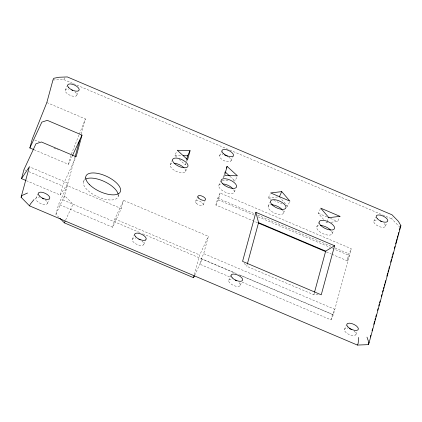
<?xml version="1.0" encoding="UTF-8"?>
<svg xmlns="http://www.w3.org/2000/svg" width="422" height="422" viewBox="0 0 422 422"><rect width="100%" height="100%" fill="white"/><g stroke="black" fill="none" stroke-linecap="round" stroke-linejoin="round"><path stroke-width="0.32" stroke-dasharray="2.11 1.58" d="M26.343 180.669L60.093 194.996L62.546 185.981L75.855 157.3M34.071 149.747L68.427 164.332L70.875 155.312L79.109 134.697M59.022 217.409L55.92 214.239L58.616 204.317L67.267 185.669L121.272 208.6L112.616 227.242L58.616 204.317M75.084 156.91L63.347 200.102L139.724 232.527M81.319 133.953L85.402 118.93L46.831 102.551M112.616 227.242L114.868 218.944L123.525 200.302L208.384 236.331L203.678 253.648L201.294 258.781L199.822 264.193L230.644 277.275M121.272 208.6L123.525 200.302M179.107 159.263L185.221 164.828L185.548 163.625M186.197 161.22L186.524 160.017M194.41 274.548L199.727 254.978L208.384 236.331M223.064 177.546L225.227 170.393M257.599 222.732L215.9 205.023L217.763 198.171L220.147 193.039L351.289 248.722L333.354 314.743L330.969 319.871L242.128 282.154M215.9 205.023L218.285 199.891L220.147 193.039M318.156 294.799L313.82 294.778L246.706 266.282L247.223 264.388M313.82 294.778L314.337 292.884M330.969 319.871L332.441 314.459L334.82 309.331L203.678 253.648M331.935 254.292L347.048 260.706L348.91 253.849L351.289 248.722M79.352 134.09L85.402 118.93M52.961 80.001L63.827 79.589L64.619 77.875M65.236 90.245L67.615 85.112M76.804 95.156L78.392 91.738M35.828 198.477L37.943 193.914M47.396 203.388L49.247 199.395M68.427 164.332L72.246 156.098M55.92 214.239L64.571 195.592L72.99 204.195L65.69 219.925M83.414 181.66L85.534 177.098M118.128 196.399L118.925 194.69M132.255 239.416L134.639 234.289M170.177 164.78L172.556 159.648M176.755 157.121L174.872 155.407L176.723 151.414M143.828 244.333L145.943 239.77M185.221 164.828L185.749 163.689M186.809 161.41L187.336 160.265M185.606 171.332L186.925 168.478M195.481 201.479L197.865 196.346M219.519 155.755L221.64 151.192M203.193 204.754L205.05 200.761M218.775 185.416L220.891 180.853M231.092 160.666L233.208 156.103M223.57 177.699L224.367 175.99M233.123 180.896L235.043 180.954L236.9 176.96M194.642 275.355L202.207 259.061M234.205 191.963L235.529 189.114M228.687 280.361L231.066 275.228M271.267 199.353L268.255 198.071L270.106 194.083M268.149 206.379L270.528 201.247M240.255 285.272L241.579 282.423M283.579 212.925L284.897 210.077M286.332 205.746L287.54 206.258L289.392 202.27M323.637 219.472L318.325 213.295L320.177 209.307M316.748 227.01L318.863 222.452M327.024 221.661L328.611 218.237M331.075 222.257L337.611 221.481L339.462 217.494M332.177 233.561L333.501 230.713M347.048 260.706L349.427 255.574L332.504 248.389M373.808 221.26L375.659 217.272M385.381 226.176L386.705 223.322M400.103 227.395L391.69 218.791L392.481 217.082M344.399 329.492L346.52 324.929M355.973 334.403L357.297 331.555M60.093 194.996L67.958 183.143L29.382 166.769M268.255 198.071L279.364 196.752L287.54 206.258M327.804 222.647L326.496 222.8L325.272 221.376M174.872 155.407L181.914 155.628M222.246 180.553L229.288 180.774M63.827 79.589L72.916 83.445M73.523 83.704L381.994 214.677M382.596 214.935L391.69 218.791M318.325 213.295L326.76 216.876M330.379 218.411L337.611 221.481M273.678 200.376L282.112 203.958M217.763 198.171L254.023 213.564M257.652 215.104L331.381 246.411M335.01 247.951L348.91 253.849M218.285 199.891L254.545 215.289M258.169 216.829L330.088 247.366M326.496 251.981L331.333 254.033M34.715 139.962L39.536 142.008M54 148.148L58.22 149.937M24.576 169.855L25.779 170.367M28.791 171.648L62.546 185.981M114.868 218.944L199.727 254.978M142.757 233.814L237.866 274.2M240.282 275.223L333.354 314.743M201.294 258.781L235.138 273.15M238.762 274.69L332.441 314.459M229.874 176.243L235.043 180.954M244.222 263.354L246.706 266.282M185.063 169.085A8.398 3.698 24.9 0 1 181.513 172.888A8.398 3.698 24.9 0 1 171.348 167.866A8.398 3.698 24.9 0 1 173.125 163.187M233.661 189.721A8.398 3.698 24.9 0 1 230.111 193.524A8.398 3.698 24.9 0 1 219.952 188.497A8.398 3.698 24.9 0 1 221.729 183.823M282.402 209.839A8.398 3.698 24.9 0 1 280.261 214.524A8.398 3.698 24.9 0 1 269.579 209.745A8.398 3.698 24.9 0 1 271.098 204.786M331.634 231.319A8.398 3.698 24.9 0 1 328.284 235.138A8.398 3.698 24.9 0 1 318.177 230.38A8.398 3.698 24.9 0 1 319.185 225.459M118.229 194.674A18.9 8.313 24.9 0 1 98.004 196.905A18.9 8.313 24.9 0 1 84.579 179.814M239.084 282.64A6.298 2.769 24.9 0 1 237.628 286.469A6.298 2.769 24.9 0 1 229.31 282.355A6.298 2.769 24.9 0 1 232.216 279.248M141.961 241.067A6.298 2.769 24.9 0 1 141.745 245.52A6.298 2.769 24.9 0 1 133.046 241.627A6.298 2.769 24.9 0 1 135.784 238.303M228.835 157.095A6.298 2.769 24.9 0 1 229.267 161.832A6.298 2.769 24.9 0 1 220.4 158.065A6.298 2.769 24.9 0 1 223.053 154.637M384.205 223.539A6.298 2.769 24.9 0 1 382.749 227.368A6.298 2.769 24.9 0 1 374.435 223.259A6.298 2.769 24.9 0 1 377.337 220.147M74.942 91.89A6.298 2.769 24.9 0 1 74.726 96.343A6.298 2.769 24.9 0 1 66.027 92.45A6.298 2.769 24.9 0 1 68.765 89.132M45.143 199.817A6.298 2.769 24.9 0 1 45.571 204.554A6.298 2.769 24.9 0 1 36.709 200.788A6.298 2.769 24.9 0 1 39.357 197.359M354.105 331.138A6.298 2.769 24.9 0 1 353.889 335.59A6.298 2.769 24.9 0 1 345.191 331.703A6.298 2.769 24.9 0 1 347.928 328.379M196.262 203.235A4.199 1.846 24.9 0 0 202.94 205.166A4.199 1.846 24.9 0 0 198.815 200.951A4.199 1.846 24.9 0 0 196.262 203.235"/><path stroke-width="0.63" d="M358.653 337.447L358.172 343.35L357.381 345.064L29.519 205.857L21.1 197.253L29.382 166.769L21.522 178.622L25.742 180.41M21.522 178.622L23.97 169.602L35.96 143.77L41.409 141.987L76.124 156.726L82.005 135.082L47.29 120.344L41.841 122.127L29.851 147.953L33.47 149.488M29.851 147.953L32.304 138.938L46.831 102.551L52.961 80.001L53.752 78.292L58.996 77.258L67.32 76.936L391.98 214.787L398.426 221.376L400.9 225.686L369.039 342.938L368.248 344.647L357.381 345.064M75.084 156.91L79.621 140.215M186.688 159.416L187.669 155.808L190.053 150.68L177.256 150.274L187.6 159.695L190.053 150.68M59.908 218.311L64.334 222.842L193.55 277.702L194.067 275.809M227.078 166.4L224.631 175.42L237.428 175.821L227.078 166.4L226.287 168.109M255.901 212.335L242.566 261.403L321.253 294.809L334.588 245.746L255.901 212.335L258.57 222.631L247.392 263.755M314.511 292.251L325.684 251.127L334.588 245.746M368.248 344.647L368.765 342.743M370.316 337.041L370.832 335.142M372.035 330.706L372.552 328.801M373.76 324.365L374.62 321.195M374.963 319.929L375.48 318.03M375.823 316.758L376.34 314.859M377.548 310.423L378.065 308.519M378.75 305.987L379.267 304.083M379.615 302.817L380.127 300.918M381.335 296.481L381.852 294.577M382.543 292.045L383.055 290.141M383.403 288.875L383.92 286.971M384.263 285.705L384.78 283.806M385.122 282.534L385.639 280.635M386.847 276.199L387.707 273.029M388.05 271.763L388.567 269.858M388.91 268.592L389.427 266.693M390.635 262.257L391.495 259.087M391.838 257.816L392.354 255.917M392.703 254.651L393.22 252.746M394.422 248.31L394.939 246.411M395.63 243.874L397.007 238.805M397.35 237.539L397.867 235.634M398.21 234.368L398.727 232.464M399.418 229.932L400.103 227.395M21.1 197.253L21.897 195.544L27.541 193.012M29.519 205.857L30.31 204.148L33.987 199.601M72.521 155.507L82.005 135.082M64.334 222.842L65.146 221.091M193.55 277.702L194.368 275.941M279.364 196.752L281.748 191.625L289.919 201.13L270.634 192.938L281.748 191.625M400.373 226.825L400.9 225.686M183.19 155.671L187.669 155.808M327.968 217.388L329.171 217.9M258.57 222.631L325.684 251.127M258.206 222.985L325.895 251.723M225.169 171.96L229.399 175.816M366.976 337.131L369.039 342.938M174.882 163.293A8.398 3.698 24.9 0 1 184.039 167.819M223.481 183.929A8.398 3.698 24.9 0 1 232.638 188.455M271.652 204.781A8.398 3.698 24.9 0 1 282.012 209.417M320.256 225.417A8.398 3.698 24.9 0 1 330.611 230.053M85.582 179.118A18.9 8.313 24.9 0 1 104.107 181.413A18.9 8.313 24.9 0 1 118.113 194.051M235.207 280.113A6.298 2.769 24.9 0 1 236.679 280.841M138.775 239.168A6.298 2.769 24.9 0 1 140.246 239.896M224.52 154.958A6.298 2.769 24.9 0 1 227.516 156.23M380.327 221.012A6.298 2.769 24.9 0 1 381.804 221.74M71.756 89.997A6.298 2.769 24.9 0 1 72.748 90.461M42.348 198.224A6.298 2.769 24.9 0 1 43.819 198.952M349.4 328.701A6.298 2.769 24.9 0 1 351.916 329.709M339.99 216.354L328.88 217.668L320.704 208.162L339.99 216.354M174.122 163.156A8.398 3.698 24.9 0 0 187.468 167.022A8.398 3.698 24.9 0 0 179.223 158.588A8.398 3.698 24.9 0 0 174.122 163.156M222.726 183.792A8.398 3.698 24.9 0 0 236.072 187.653A8.398 3.698 24.9 0 0 227.822 179.223A8.398 3.698 24.9 0 0 222.726 183.792M272.095 204.754A8.398 3.698 24.9 0 0 285.441 208.616A8.398 3.698 24.9 0 0 277.196 200.186A8.398 3.698 24.9 0 0 272.095 204.754M320.699 225.39A8.398 3.698 24.9 0 0 334.045 229.251A8.398 3.698 24.9 0 0 325.795 220.822A8.398 3.698 24.9 0 0 320.699 225.39M198.646 198.103A4.199 1.846 24.9 0 0 205.319 200.033A4.199 1.846 24.9 0 0 201.194 195.819A4.199 1.846 24.9 0 0 198.646 198.103M89.322 184.43A18.9 8.313 24.9 0 0 119.352 193.118A18.9 8.313 24.9 0 0 100.795 174.154A18.9 8.313 24.9 0 0 89.322 184.43M347.955 326.992A6.298 2.769 24.9 0 0 357.967 329.888A6.298 2.769 24.9 0 0 351.779 323.568A6.298 2.769 24.9 0 0 347.955 326.992M232.242 277.861A6.298 2.769 24.9 0 0 242.249 280.757A6.298 2.769 24.9 0 0 236.067 274.437A6.298 2.769 24.9 0 0 232.242 277.861M135.81 236.921A6.298 2.769 24.9 0 0 145.822 239.817A6.298 2.769 24.9 0 0 139.635 233.493A6.298 2.769 24.9 0 0 135.81 236.921M39.383 195.977A6.298 2.769 24.9 0 0 49.39 198.873A6.298 2.769 24.9 0 0 43.208 192.553A6.298 2.769 24.9 0 0 39.383 195.977M377.368 218.76A6.298 2.769 24.9 0 0 387.375 221.661A6.298 2.769 24.9 0 0 381.187 215.336A6.298 2.769 24.9 0 0 377.368 218.76M223.08 153.255A6.298 2.769 24.9 0 0 233.086 156.151A6.298 2.769 24.9 0 0 226.904 149.826A6.298 2.769 24.9 0 0 223.08 153.255M68.791 87.744A6.298 2.769 24.9 0 0 78.798 90.64A6.298 2.769 24.9 0 0 72.616 84.321A6.298 2.769 24.9 0 0 68.791 87.744"/></g></svg>
